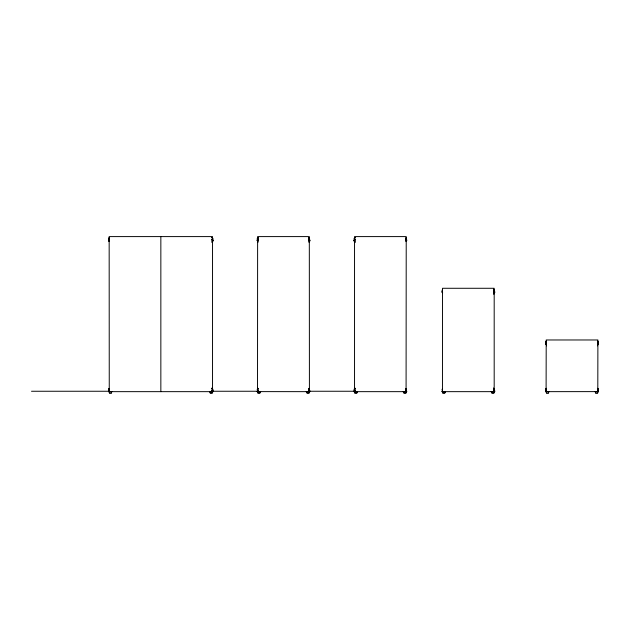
<?xml version="1.0" encoding="UTF-8"?>
<svg xmlns="http://www.w3.org/2000/svg" width="630" height="630" viewBox="0 0 630 630"><rect width="100%" height="100%" fill="white"/><g stroke="black" fill="none" stroke-linecap="round" stroke-linejoin="round"><path stroke-width="0.94" d="M354.548 238.486L354.974 237.77M442.551 389.08L442.512 389.238A2.614 1.835 0 0 0 442.528 389.844L442.575 389.978A1.299 1.299 0 0 1 442.559 389.064M212.649 390.049L212.704 389.899A3.024 2.118 0 0 0 212.727 389.198L211.916 388.159M309.236 239.227L309.283 239.093A2.614 1.835 0 0 0 309.306 238.486L308.999 237.888A1.299 1.299 0 0 1 309.157 239.4M309.425 239.298L309.48 239.148A3.024 2.118 0 0 0 309.503 238.447L309.015 237.612A1.496 1.496 0 0 1 308.968 239.92M309.236 389.978L309.283 389.844A2.614 1.835 0 0 0 309.306 389.238L308.999 388.639A1.299 1.299 0 0 1 309.157 390.151L309.417 392.041L309.314 236.596L257.623 236.596L257.52 392.049L257.52 390.104M309.425 390.049L309.48 389.899A3.024 2.118 0 0 0 309.503 389.198L309.015 388.363M406.153 239.227L406.192 239.093A2.614 1.835 0 0 0 406.216 238.486L406.019 238.022A1.347 1.347 0 0 1 406.051 239.518M406.153 389.978L406.192 389.844A2.614 1.835 0 0 0 406.216 389.238L406.019 388.773A1.347 1.347 0 0 1 406.051 390.269M406.342 390.049L406.389 389.899A3.024 2.118 0 0 0 406.413 389.198L406.059 388.505M494.298 290.989L494.353 290.839A3.024 2.118 0 0 0 494.377 290.131L493.566 289.091M494.298 390.049L494.353 389.899A3.024 2.118 0 0 0 494.377 389.198L493.566 388.159M597.823 342.602L597.862 342.468A2.614 1.835 0 0 0 597.886 341.862L597.579 341.255M598.004 342.673L598.059 342.523A3.024 2.118 0 0 0 598.083 341.814L597.594 340.988M597.823 389.978L597.862 389.844A2.614 1.835 0 0 0 597.886 389.238L597.579 388.639M598.004 390.049L598.059 389.899A3.024 2.118 0 0 0 598.083 389.198L597.594 388.363M109.321 239.4A1.299 1.299 0 0 1 109.297 238.14L109.171 238.486A2.614 1.835 0 0 0 109.195 239.093L109.234 239.227M109.329 237.754L108.974 238.447A3.024 2.118 0 0 0 108.998 239.148L109.053 239.298M109.329 388.505L108.974 389.198A3.024 2.118 0 0 0 108.998 389.899L109.053 390.049M257.938 237.888L257.639 238.486A2.614 1.835 0 0 0 257.654 239.093L257.702 239.227M257.938 388.639L257.639 389.238A2.614 1.835 0 0 0 257.654 389.844L257.702 389.978M354.887 390.498L354.43 390.679M546.517 390.537L546.1 390.679M257.93 237.612L257.442 238.447A3.024 2.118 0 0 0 257.465 239.148L257.725 241.298M257.93 388.363L257.442 389.198A3.024 2.118 0 0 0 257.465 389.899L257.512 390.049M354.974 388.521L354.548 389.238A2.614 1.835 0 0 0 354.564 389.844L354.611 389.978M546.509 340.988L546.021 341.814A3.024 2.118 0 0 0 546.045 342.523L546.092 342.673M546.509 388.363L546.021 389.198A3.024 2.118 0 0 0 546.045 389.899L546.092 390.049M354.997 237.502L354.351 238.447A3.024 2.118 0 0 0 354.375 239.148L354.422 239.298M354.997 388.253L354.351 389.198A3.024 2.118 0 0 0 354.375 389.899L354.422 390.049M109.147 237.998L109.258 241.298M257.607 237.998L257.946 237.809A1.347 1.347 0 0 0 257.946 239.691L257.607 239.502M309.33 239.502L308.999 239.691A1.347 1.347 0 0 0 308.999 237.809L309.33 237.998M109.147 388.749L109.258 392.041L109.163 236.596L212.538 236.596L212.538 391.655L109.163 391.655M257.607 388.749L257.946 388.56A1.347 1.347 0 0 0 257.946 390.442L257.607 390.253M309.33 390.253L308.999 390.442A1.347 1.347 0 0 0 308.999 388.56L309.33 388.749M546.186 341.373L546.525 341.184A1.347 1.347 0 0 0 546.525 343.066L546.186 342.87M597.909 342.87L597.579 343.066A1.347 1.347 0 0 0 597.579 341.184L597.909 341.373M546.186 388.749L546.525 388.56A1.347 1.347 0 0 0 546.525 390.442L546.186 390.253M597.909 390.253L597.579 390.442A1.347 1.347 0 0 0 597.579 388.56L597.909 388.749M211.932 241.636L212.373 241.479L212.436 239.353M354.698 239.526L355.147 239.361M111.116 392.388L111.557 392.23M211.932 392.388L212.373 392.23M493.581 293.32L494.022 293.163L494.085 291.036M259.576 392.388L260.025 392.23M308.708 392.388L309.149 392.23M354.698 390.277L355.147 390.112M356.493 392.388L356.934 392.23M405.618 392.388L406.059 392.23M444.449 392.388L444.898 392.23M493.581 392.388L494.022 392.23M548.163 392.388L548.604 392.23M597.287 392.388L597.728 392.23M403.562 391.553C403.57 392.71 404.208 391.08 403.168 391.718M442.496 391.655L494.188 391.655L494.188 288.28L442.496 288.28L442.457 391.632L445.56 391.718M491.565 391.632L494.684 391.718M595.5 391.616L594.838 391.718M112.266 391.553L108.667 391.718M354.706 391.616L354.036 391.718M546.367 391.616L545.706 391.718M109.281 391.616L109.329 392.207M257.788 391.616L309.314 391.655M442.662 391.616L442.394 392.049L442.394 390.104M108.667 240.03L109.061 240.03M212.641 240.03L213.034 240.03M257.127 240.03L257.52 240.03M309.417 240.03L309.81 240.03M354.036 240.03L354.43 240.03M406.326 240.03L406.728 240.03M108.667 240.502L109.061 240.502M212.641 240.502L213.034 240.502M257.127 240.502L257.52 240.502M309.417 240.502L309.81 240.502M354.036 240.502L354.43 240.502M406.326 240.502L406.728 240.502M108.667 240.975L109.061 240.975M212.641 240.975L213.034 240.975M257.52 240.975L257.087 240.069M309.417 240.975L309.81 240.975M354.036 240.975L354.43 240.975M406.326 240.975L406.767 240.069M212.436 241.298L212.704 239.148A3.024 2.118 0 0 0 212.727 238.447L211.916 237.408M309.417 241.29L309.212 239.353M354.635 241.29L354.43 239.353M406.13 241.298L406.389 239.148A3.024 2.118 0 0 0 406.413 238.447L406.059 237.754A1.496 1.496 0 0 1 406.027 239.794M442 291.714L442.394 291.714M494.29 291.714L494.684 291.714M442 292.186L442.394 292.186M494.29 292.186L494.684 292.186M442.394 292.659L441.961 291.753M494.29 292.659L494.684 292.659M442.599 292.989L442.394 291.036M494.085 292.989L494.29 291.036M545.706 343.397L546.1 343.397M597.996 343.397L598.437 344.303L597.996 344.342M545.706 343.87L546.1 343.87M597.996 343.87L598.39 343.87M545.706 344.342L546.1 344.342M546.1 344.673L546.304 342.72A1.299 1.299 0 0 1 546.501 341.279L546.218 341.862A2.614 1.835 0 0 0 546.234 342.468L546.281 342.602M597.799 344.673L597.996 342.72M211.932 389.757L212.263 393.246A3.457 3.457 0 0 1 210.247 393.254L210.247 391.521M309.417 390.679L309.015 390.553M108.667 390.781L109.061 390.781M212.641 390.781L213.034 390.781M257.52 390.781L257.087 391.687L257.52 391.718M309.417 390.781L309.81 390.781M354.036 390.781L354.43 390.781M406.326 390.781L406.767 391.687L406.326 391.718M442.394 390.781L441.961 391.687L442.394 391.718M494.29 390.781L494.684 390.781M545.706 390.781L546.1 390.781M597.996 390.781L598.437 391.687L597.996 391.718M31.5 391.254L109.085 391.254M212.216 391.254L257.52 391.254M309.417 391.254L354.619 391.254M406.326 391.254L406.728 391.254M442 391.254L442.394 391.254M494.29 391.254L494.684 391.254M545.706 391.254L546.1 391.254M597.996 391.254L598.39 391.254M213.034 391.718L209.436 391.553M406.224 391.655L354.54 391.655L354.54 236.596L406.224 236.596L406.082 391.616M546.21 391.655L597.752 391.616M260.686 391.718L260.095 391.616L260.025 392.207M306.652 391.718L306.211 391.553M309.81 391.718L309.173 391.616M357.202 391.718L357.635 391.553M491.526 391.718L491.085 391.553M548.872 391.718L549.305 391.553M111.62 392.041L111.825 391.553M212.436 392.049L212.641 390.104M260.088 392.049L260.292 391.553M306.849 392.041L306.652 391.553M354.635 392.049L354.43 390.104M406.13 392.041L406.326 390.104M444.961 392.041L445.166 391.553M494.085 392.041L494.29 390.104M548.667 392.049L548.872 391.553M109.431 392.742L109.77 391.521M111.455 392.742L111.116 391.521M210.247 392.742L210.585 391.521M212.263 392.742L211.932 391.521M257.898 392.742L258.229 391.521M259.914 392.742L259.576 391.521M307.023 392.742L307.361 391.521M309.046 392.742L308.708 391.521M354.808 392.742L355.147 391.521M356.824 392.742L356.493 391.521M403.932 392.742L404.271 391.521M405.956 392.742L405.618 391.521M442.772 392.742L443.103 391.521M444.788 392.742L444.449 391.521M491.896 392.742L492.235 391.521M493.92 392.742L493.581 391.521M546.478 392.742L546.808 391.521M548.494 392.742L548.163 391.521M595.602 392.742L595.941 391.521M597.626 392.742L597.287 391.521M444.89 391.616L444.898 392.207M111.557 391.616L111.557 392.207M355.147 241.636L354.698 241.479L354.635 239.353M211.932 239.361L212.373 239.526M595.5 392.23L595.941 392.388M546.367 392.23L546.808 392.388M491.794 392.23L492.235 392.388M442.662 392.23L443.103 392.388M403.83 392.23L404.271 392.388M354.698 392.23L355.147 392.388M306.92 392.23L307.361 392.388M257.788 392.23L258.229 392.388M211.932 390.112L212.373 390.277M210.136 392.23L210.585 392.388M109.329 392.23L109.77 392.388M494.133 389.08L493.621 388.419A1.299 1.299 0 0 1 493.558 390.624M212.483 389.08L211.971 388.419A1.299 1.299 0 0 1 211.987 390.568A1.347 1.347 0 0 0 212.034 388.403M546.281 389.978L546.234 389.844A2.614 1.835 0 0 1 546.218 389.238L546.517 388.639A1.299 1.299 0 0 0 546.36 390.151L546.1 392.049L546.21 339.972L597.894 339.972L597.799 392.041L597.996 390.104M442.386 290.989L442.339 290.839A3.024 2.118 0 0 1 442.315 290.131L442.543 289.595A1.496 1.496 0 0 0 442.559 291.304M442.386 390.049L442.339 389.899A3.024 2.118 0 0 1 442.315 389.198L442.543 388.663A1.496 1.496 0 0 0 442.559 390.372M109.234 389.978L109.195 389.844A2.614 1.835 0 0 1 109.171 389.238L109.281 388.923A1.299 1.299 0 0 0 109.321 390.151M494.18 290.17L493.621 289.351A1.299 1.299 0 0 1 493.558 291.556A1.347 1.347 0 0 0 493.581 289.272M212.523 238.486L211.971 237.667A1.299 1.299 0 0 1 211.987 239.817M597.728 342.917L597.728 344.823M597.728 390.301L597.728 392.207M597.626 341.877L597.626 345.87M597.626 389.253L597.626 393.246A3.457 3.457 0 0 1 595.602 393.254L595.602 391.521M595.5 392.207L595.232 391.553M548.667 391.553L548.604 392.207M548.494 391.521L548.494 393.246A3.457 3.457 0 0 1 546.478 393.254L546.478 389.253M546.478 341.877L546.478 345.87M545.667 343.437L545.667 344.303M545.667 390.82L545.667 391.687M494.731 291.753L494.731 292.619M494.731 390.82L494.731 391.687M494.085 390.104L494.022 392.207M493.92 290.698L493.92 294.186A3.457 3.457 0 0 1 493.637 294.265M493.92 389.663L493.92 393.246A3.457 3.457 0 0 1 491.896 393.254L491.896 391.521M491.794 392.207L491.526 391.553M444.788 391.521L444.788 393.246A3.457 3.457 0 0 1 442.772 393.254L442.772 391.521M406.13 239.353L406.059 241.455M406.13 390.104L406.059 392.207M405.956 391.521L405.956 393.246A3.457 3.457 0 0 1 403.932 393.254L403.932 391.521M357.202 391.553L356.997 392.049L356.997 391.553M356.824 391.521L356.824 393.246A3.457 3.457 0 0 1 354.808 393.254L354.808 389.253A3.457 3.457 0 0 1 355.092 389.175M354.808 239.006L354.808 242.495M354.635 390.104L354.698 392.207M353.997 240.069L353.997 240.936M353.997 390.82L353.997 391.687M309.858 240.069L309.858 240.936M309.858 390.82L309.858 391.687M309.149 239.55L309.149 241.455M309.149 390.301L309.149 392.207M309.046 238.502L309.046 242.495M309.046 389.253L309.046 393.246A3.457 3.457 0 0 1 307.023 393.254L307.023 391.521M306.849 391.553L306.92 392.207M259.914 391.521L259.914 393.246A3.457 3.457 0 0 1 257.898 393.254L257.898 389.253M257.898 238.502L257.898 242.495M257.788 239.55L257.788 241.455M257.788 390.301L257.788 392.207M213.082 240.069L213.082 240.936M213.082 390.82L213.082 391.687M212.436 390.104L212.373 392.207M212.263 239.069L212.263 242.495M210.136 392.207L209.877 391.553M160.847 236.596L160.847 391.655M111.455 391.521L111.455 393.246A3.457 3.457 0 0 1 109.431 393.254L109.431 391.521M108.62 240.069L108.62 240.936M108.62 390.82L108.62 391.687M493.644 289.131A1.496 1.496 0 0 1 493.558 291.784M442.559 291.013A1.347 1.347 0 0 1 442.559 289.863M442.559 390.072A1.347 1.347 0 0 1 442.559 388.93M493.581 388.332A1.347 1.347 0 0 1 493.581 390.671M493.644 388.198A1.496 1.496 0 0 1 493.558 390.852M546.564 390.844A1.63 1.63 0 0 1 546.399 388.285M597.531 388.316A1.496 1.496 0 0 1 597.46 390.734M597.539 388.592A1.299 1.299 0 0 1 597.736 390.151M546.564 343.468A1.63 1.63 0 0 1 546.399 340.909M597.531 340.94A1.496 1.496 0 0 1 597.46 343.358M597.539 341.216A1.299 1.299 0 0 1 597.736 342.767M354.997 390.915A1.63 1.63 0 0 1 354.918 388.143M354.989 390.537A1.323 1.323 0 0 1 355.013 388.45A1.347 1.347 0 0 0 355.036 390.6M406.027 388.458A1.496 1.496 0 0 1 406.027 390.545M406.043 388.812A1.299 1.299 0 0 1 406.066 390.151M354.997 240.164A1.63 1.63 0 0 1 354.918 237.392M354.989 239.786A1.323 1.323 0 0 1 355.013 237.699M355.036 239.849A1.347 1.347 0 0 1 355.036 237.652M355.092 242.574A3.457 3.457 0 0 1 354.808 242.503M406.043 238.061A1.299 1.299 0 0 1 406.066 239.4M309.031 388.387A1.496 1.496 0 0 1 308.968 390.671M257.985 240.093A1.63 1.63 0 0 1 257.906 237.455M257.78 239.4A1.299 1.299 0 0 1 257.985 237.841M257.985 390.844A1.63 1.63 0 0 1 257.906 388.206M257.78 390.151A1.299 1.299 0 0 1 257.985 388.592M212.034 237.652A1.347 1.347 0 0 1 212.034 239.849M211.987 237.447A1.496 1.496 0 0 1 211.908 240.101M212.263 242.503A3.457 3.457 0 0 1 211.987 242.574M211.987 388.198A1.496 1.496 0 0 1 211.908 390.852M109.273 390.175A1.347 1.347 0 0 1 109.273 388.828M109.289 390.458A1.496 1.496 0 0 1 109.289 388.545M109.273 239.424A1.347 1.347 0 0 1 109.273 238.077M109.289 239.707A1.496 1.496 0 0 1 109.289 237.793M442.551 290.013L442.512 290.17A2.614 1.835 0 0 0 442.528 290.784L442.575 290.91A1.299 1.299 0 0 1 442.559 289.997"/></g></svg>
